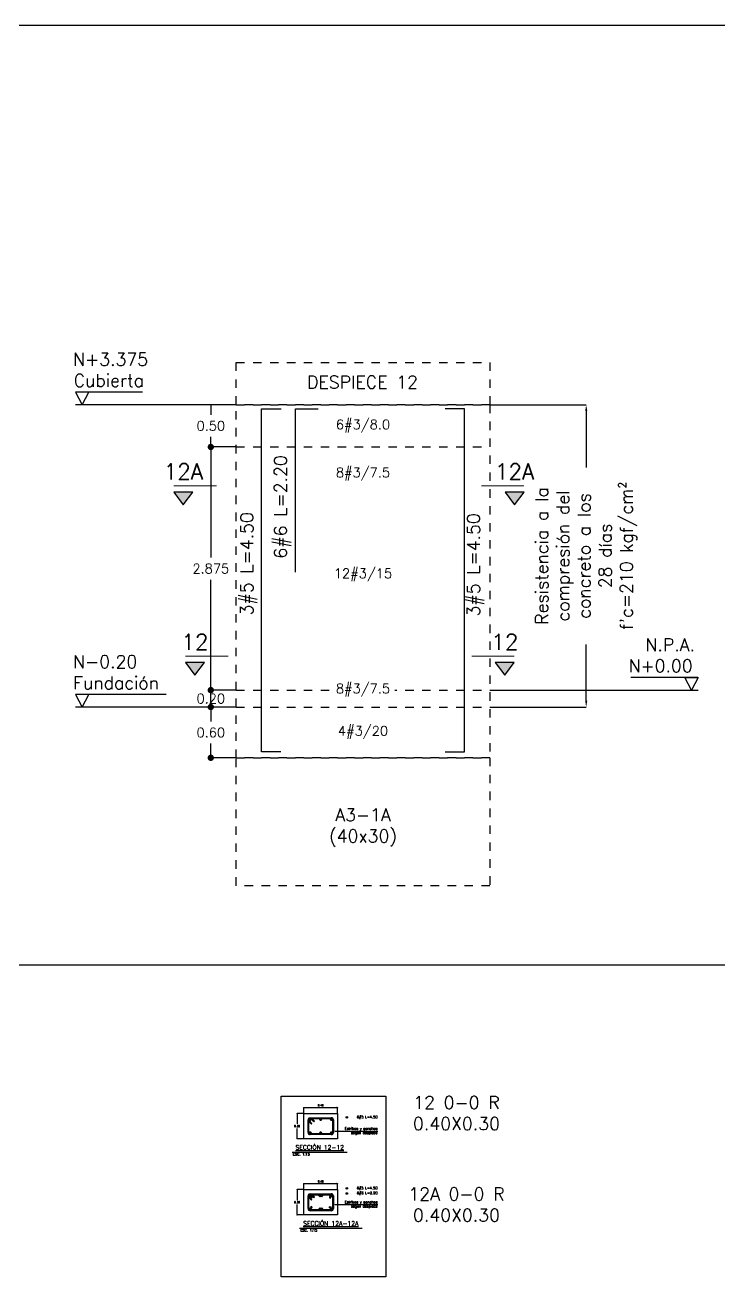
# Model space of a CAD drawing. Header units: millimetres. Extents: x -103 to 209, y -46 to 105.
# Drawn here: x 118.9 to 127.11, y -30.94 to -16.13 of the extents above; entities that cross this region are included whole.
import ezdxf
from ezdxf import colors
from ezdxf.entities.mleader import LeaderData, LeaderLine
from ezdxf.enums import TextEntityAlignment as Align
from ezdxf.math import Vec2, Vec3

# ---------------------------------------------------------------- set-up
doc = ezdxf.new("R2010")
doc.units = ezdxf.units.MM
doc.header["$LTSCALE"] = 0.01
doc.header["$PDMODE"] = 3
doc.linetypes.add('DASHED2', pattern=[0.375, 0.25, -0.125])
for name, color, linetype in [('FC_BORDE COLUMNA', 6, 'DASHED2'), ('FC_BORDES', 4, 'Continuous'), ('FC_COTAS', 1, 'Continuous'), ('FC_COTAS @ 15', 1, 'Continuous'), ('FC_COTAS @ 75', 1, 'Continuous'), ('FC_ESTRIBOS', 3, 'Continuous'), ('FC_PROYECCION', 6, 'DASHED2'), ('FC_R-100', 12, 'Continuous'), ('FC_R-140', 2, 'Continuous'), ('FC_R-200', 5, 'Continuous'), ('FC_R-60 @ 75', 11, 'Continuous'), ('FC_R-80', 11, 'Continuous'), ('FC_R-80 @ 15', 11, 'Continuous'), ('FC_REFUERZO', 5, 'Continuous'), ('FC_REFUERZO 2', 1, 'Continuous')]:
    doc.layers.add(name, color=color, linetype=linetype)
for name, color, linetype, plot in [('FC_CAJON COLUMNAS', 230, 'Continuous', False), ('FC_HOJA', 230, 'Continuous', False), ('FC_TEXTO NO IMPRIMIR @ 75', 252, 'Continuous', False)]:
    doc.layers.add(name, color=color, linetype=linetype, plot=plot)
doc.styles.add('FC_TEXT', font='romans.shx', dxfattribs={"height": 0.002})
doc.styles.add('FC_TEXT1', font='romans.shx')
doc.styles.add('REG', font='ROMANS')
doc.styles.add('ROMANS', font='romans.shx', dxfattribs={"height": 0.1})
doc.dimstyles.new('FC_COTAS', dxfattribs={"dimtxt": 0.0015, "dimasz": 0.001, "dimexe": 0, "dimexo": 0, "dimgap": 0.001, "dimtad": 1, "dimtih": 1, "dimtoh": 1, "dimzin": 0, "dimdsep": 46, "dimtxsty": 'FC_TEXT1', "dimblk": 'DOT', "dimcen": 0.09, "dimclrd": 256, "dimclre": 256, "dimclrt": 256, "dimadec": 0, "dimazin": 0, "dimtfac": 1, "dimtix": 1, "dimtmove": 2, "dimatfit": 3, "dimfxl": 1.002, "dimtolj": 1, "dimtzin": 0, "dimlwd": -1, "dimarcsym": 0})

# ---------------------------------------------------------------- blocks, each defined once
blk = doc.blocks.new('_Dot')
at = {"color": 0, "linetype": 'ByBlock', "lineweight": -2}
blk.add_line((-0.5, 0), (-1, 0), dxfattribs=at)
at = {"color": 0, "linetype": 'ByBlock', "const_width": 0.5}
blk.add_lwpolyline([(-0.25, 0, 1), (0.25, 0, 1)], format="xyb", close=True, dxfattribs=at)
blk = doc.blocks.new('*D198')
at = {"layer": 'Defpoints', "color": 0, "ltscale": 0.9, "transparency": 16777216}
for p in [(121.096, -21.122), (121.396, -21.122), (121.396, -23.997)]:
    blk.add_point(p, dxfattribs=at)
at = {"layer": 'FC_COTAS', "lineweight": -2, "ltscale": 0.9, "transparency": 16777216}
for p, q in [((121.396, -21.122), (121.096, -21.122)), ((121.396, -23.997), (121.096, -23.997))]:
    blk.add_line(p, q, dxfattribs=at)
at = {"layer": 'FC_COTAS', "ltscale": 0.9, "transparency": 16777216}
for p, q in [((121.096, -21.197), (121.096, -22.428)), ((121.096, -23.922), (121.096, -22.691))]:
    blk.add_line(p, q, dxfattribs=at)
at = {"layer": 'FC_COTAS', "ltscale": 0.9, "transparency": 16777216, "xscale": 0.075, "yscale": 0.075, "zscale": 0.075}
for p, rotation in [((121.096, -21.122), 90), ((121.096, -23.997), 270)]:
    blk.add_blockref('_Dot', p, dxfattribs=dict(at, rotation=rotation))
at = {"layer": 'FC_COTAS', "ltscale": 0.9, "transparency": 16777216, "insert": (121.096, -22.56), "char_height": 0.1125, "attachment_point": 5, "style": 'FC_TEXT1'}
blk.add_mtext('\\A1;2.875', dxfattribs=at)
blk = doc.blocks.new('*D199')
at = {"layer": 'Defpoints', "color": 0, "ltscale": 0.9, "transparency": 16777216}
for p in [(121.096, -20.622), (121.396, -20.622), (121.396, -21.122)]:
    blk.add_point(p, dxfattribs=at)
at = {"layer": 'FC_COTAS', "lineweight": -2, "ltscale": 0.9, "transparency": 16777216}
for p, q in [((121.396, -20.622), (121.096, -20.622)), ((121.396, -21.122), (121.096, -21.122))]:
    blk.add_line(p, q, dxfattribs=at)
at = {"layer": 'FC_COTAS', "ltscale": 0.9, "transparency": 16777216}
for p, q in [((121.096, -20.622), (121.096, -20.741)), ((121.096, -21.122), (121.096, -21.003))]:
    blk.add_line(p, q, dxfattribs=at)
at = {"layer": 'FC_COTAS', "ltscale": 0.9, "transparency": 16777216, "insert": (121.096, -20.872), "char_height": 0.1125, "attachment_point": 5, "style": 'FC_TEXT1'}
blk.add_mtext('\\A1;0.50', dxfattribs=at)
blk = doc.blocks.new('*D200')
at = {"layer": 'Defpoints', "color": 0, "ltscale": 0.9, "transparency": 16777216}
for p in [(121.396, -24.197), (121.096, -24.797), (121.396, -24.797)]:
    blk.add_point(p, dxfattribs=at)
at = {"layer": 'FC_COTAS', "lineweight": -2, "ltscale": 0.9, "transparency": 16777216}
for p, q in [((121.396, -24.197), (121.096, -24.197)), ((121.396, -24.797), (121.096, -24.797))]:
    blk.add_line(p, q, dxfattribs=at)
at = {"layer": 'FC_COTAS', "ltscale": 0.9, "transparency": 16777216}
for p, q in [((121.096, -24.272), (121.096, -24.366)), ((121.096, -24.722), (121.096, -24.629))]:
    blk.add_line(p, q, dxfattribs=at)
at = {"layer": 'FC_COTAS', "ltscale": 0.9, "transparency": 16777216, "xscale": 0.075, "yscale": 0.075, "zscale": 0.075}
for p, rotation in [((121.096, -24.197), 90), ((121.096, -24.797), 270)]:
    blk.add_blockref('_Dot', p, dxfattribs=dict(at, rotation=rotation))
at = {"layer": 'FC_COTAS', "ltscale": 0.9, "transparency": 16777216, "insert": (121.096, -24.497), "char_height": 0.1125, "attachment_point": 5, "style": 'FC_TEXT1'}
blk.add_mtext('\\A1;0.60', dxfattribs=at)
blk = doc.blocks.new('*U26')
at = {"ltscale": 0.9, "const_width": 0.0002}
blk.add_lwpolyline([(-0.01473, 0.002), (-0.02533, 0.002)], dxfattribs=at)
at = {"ltscale": 0.9}
blk.add_lwpolyline([(-0.02429, 0), (-0.02325, 0.002), (-0.02533, 0.002)], close=True, dxfattribs=at)
blk.add_lwpolyline([(0, 0), (-0.02533, 0)], dxfattribs=at)
at = {"layer": 'FC_R-80', "lineweight": 25, "style": 'FC_TEXT1'}
blk.add_attdef('N+00.00_001', (-0.02571, 0.00282), '', height=0.002, dxfattribs=at)
blk = doc.blocks.new('*U27')
at = {"ltscale": 0.9, "const_width": 0.0002}
blk.add_lwpolyline([(-0.01103, 0.002), (-0.02533, 0.002)], dxfattribs=at)
at = {"ltscale": 0.9}
blk.add_lwpolyline([(-0.02429, 0), (-0.02325, 0.002), (-0.02533, 0.002)], close=True, dxfattribs=at)
blk.add_lwpolyline([(0, 0), (-0.02533, 0)], dxfattribs=at)
at = {"layer": 'FC_R-80', "lineweight": 25, "style": 'FC_TEXT1'}
blk.add_attdef('N+00.00_001', (-0.02571, 0.00282), '', height=0.002, dxfattribs=at)
blk = doc.blocks.new('*D201')
at = {"layer": 'Defpoints', "color": 0, "ltscale": 0.6, "transparency": 16777216}
for p in [(124.396, -20.622), (125.536, -20.622), (124.396, -24.197)]:
    blk.add_point(p, dxfattribs=at)
at = {"layer": 'FC_COTAS', "lineweight": -2, "ltscale": 0.6, "transparency": 16777216}
for p, q in [((124.396, -20.622), (125.536, -20.622)), ((124.396, -24.197), (125.536, -24.197))]:
    blk.add_line(p, q, dxfattribs=at)
at = {"layer": 'FC_COTAS', "ltscale": 0.6, "transparency": 16777216}
for p, q in [((125.536, -20.697), (125.536, -21.363)), ((125.536, -24.122), (125.536, -23.456))]:
    blk.add_line(p, q, dxfattribs=at)
for points in [[(125.524, -20.697), (125.549, -20.697), (125.536, -20.622)], [(125.524, -24.122), (125.549, -24.122), (125.536, -24.197)]]:
    blk.add_solid(points, dxfattribs=at)
at = {"layer": 'FC_COTAS', "ltscale": 0.6, "transparency": 16777216, "insert": (125.536, -22.41), "char_height": 0.1125, "width": 1.94398, "attachment_point": 5, "rotation": 90, "style": 'FC_TEXT1'}
blk.add_mtext("\\A1;{\\H1.33333x;\\C11;Resistencia a la compresión del concreto a los 28 días\\Pf'c=210 kgf/cm²\\C256; }", dxfattribs=at)
blk = doc.blocks.new('*U22')
h = blk.add_hatch(color=256)
h.dxf.hatch_style = 1
h.paths.add_polyline_path([(-0.02307, -0.0055), (-0.02607, -0.0055), (-0.02457, -0.0075)])
h.paths.add_polyline_path([(0.0258, -0.0055), (0.0228, -0.0055), (0.0243, -0.0075)])
at = {"const_width": 0.00015}
for points in [[(-0.02607, -0.0045), (-0.01932, -0.0045)], [(0.0258, -0.0045), (0.01906, -0.0045)]]:
    blk.add_lwpolyline(points, dxfattribs=at)
for points in [[(-0.02307, -0.0055), (-0.02607, -0.0055), (-0.02457, -0.0075)], [(0.0258, -0.0055), (0.0228, -0.0055), (0.0243, -0.0075)]]:
    blk.add_lwpolyline(points, close=True)
at = {"layer": 'FC_R-140', "style": 'FC_TEXT1'}
for tag, p in [('X', (-0.02457, -0.00225)), ("X'", (0.0243, -0.00225))]:
    blk.add_attdef(tag, text='', height=0.0025, dxfattribs=at).set_placement(p, align=Align.MIDDLE_CENTER)
blk = doc.blocks.new('*D202')
at = {"layer": 'Defpoints', "color": 0, "ltscale": 0.9, "transparency": 16777216}
for p in [(121.096, -23.997), (121.396, -23.997), (121.396, -24.197)]:
    blk.add_point(p, dxfattribs=at)
at = {"layer": 'FC_COTAS', "lineweight": -2, "ltscale": 0.9, "transparency": 16777216}
for p, q in [((121.396, -23.997), (121.096, -23.997)), ((121.396, -24.197), (121.096, -24.197))]:
    blk.add_line(p, q, dxfattribs=at)
at = {"layer": 'FC_COTAS', "ltscale": 0.9, "transparency": 16777216}
blk.add_line((121.096, -24.197), (121.096, -23.997), dxfattribs=at)
at = {"layer": 'FC_COTAS', "ltscale": 0.9, "transparency": 16777216, "insert": (121.096, -24.097), "char_height": 0.1125, "attachment_point": 5, "style": 'FC_TEXT1'}
blk.add_mtext('\\A1;0.20', dxfattribs=at)
blk = doc.blocks.new('*U28')
at = {"ltscale": 0.9, "const_width": 0.0002}
blk.add_lwpolyline([(0.02219, 0.002), (0.03283, 0.002)], dxfattribs=at)
at = {"ltscale": 0.9}
blk.add_lwpolyline([(0.03179, 0), (0.03075, 0.002), (0.03283, 0.002)], close=True, dxfattribs=at)
blk.add_lwpolyline([(0, 0), (0.03283, 0)], dxfattribs=at)
at = {"layer": 'FC_R-80', "lineweight": 25, "style": 'FC_TEXT1'}
blk.add_attdef('N+00.00_001', (0.01997, 0.00282), '', height=0.002, dxfattribs=at)
blk = doc.blocks.new('*U133')
h = blk.add_hatch(color=256)
h.dxf.hatch_style = 1
h.paths.add_polyline_path([(-0.0249, -0.0055), (-0.0279, -0.0055), (-0.0264, -0.0075)])
h.paths.add_polyline_path([(0.02734, -0.0055), (0.02434, -0.0055), (0.02584, -0.0075)])
at = {"const_width": 0.00015}
for points in [[(-0.0279, -0.0045), (-0.02115, -0.0045)], [(0.02734, -0.0045), (0.02059, -0.0045)]]:
    blk.add_lwpolyline(points, dxfattribs=at)
for points in [[(-0.0249, -0.0055), (-0.0279, -0.0055), (-0.0264, -0.0075)], [(0.02734, -0.0055), (0.02434, -0.0055), (0.02584, -0.0075)]]:
    blk.add_lwpolyline(points, close=True)
at = {"layer": 'FC_R-140', "style": 'FC_TEXT1'}
for tag, p in [('X', (-0.0264, -0.00225)), ("X'", (0.02584, -0.00225))]:
    blk.add_attdef(tag, text='', height=0.0025, dxfattribs=at).set_placement(p, align=Align.MIDDLE_CENTER)
blk = doc.blocks.new('*U121')
at = {"layer": 'FC_ESTRIBOS'}
for p, q in [((-0.125, 0), (0.125, 0)), ((-0.15, -0.175), (-0.15, -0.025)), ((0.15, -0.025), (0.15, -0.175)), ((0.125, -0.2), (-0.125, -0.2))]:
    blk.add_line(p, q, dxfattribs=at)
blk.add_lwpolyline([(-0.138, -0.034, -0.595586), (-0.125, -0.01), (0.125, -0.01, -0.414214), (0.14, -0.025), (0.14, -0.175, -0.414214), (0.125, -0.19), (-0.125, -0.19, -0.414214), (-0.14, -0.175), (-0.14, -0.045)], format="xyb", dxfattribs=at)
for points in [[(-0.14, -0.045), (-0.111, -0.076), (-0.104, -0.069), (-0.138, -0.034)], [(-0.118, -0.01), (-0.082, -0.047), (-0.075, -0.04), (-0.105, -0.01)]]:
    blk.add_lwpolyline(points, dxfattribs=at)
for centre, start, end in [((0.125, -0.025), 360, 90), ((-0.125, -0.025), 90, 231.6004), ((-0.125, -0.175), 180, 270), ((0.125, -0.175), 270, 360)]:
    blk.add_arc(centre, 0.0253, start, end, dxfattribs=at)
blk = doc.blocks.new('*U15')
h = blk.add_hatch(color=256)
h.dxf.hatch_style = 1
edge = h.paths.add_edge_path()
edge.add_arc((0, 0), 0.0119, 0, 360, ccw=False)
blk.add_circle((0, 0), 0.0119)
blk = doc.blocks.new('*U144')
at = {"layer": 'FC_R-200', "color": 4, "ltscale": 1.5}
blk.add_lwpolyline([(-0.02171, 0), (0.02171, 0)], dxfattribs=at)
at = {"layer": 'FC_R-200', "ltscale": 1.5, "style": 'FC_TEXT1'}
blk.add_attdef('%%UTÍTULO', text='', height=0.0035, dxfattribs=at).set_placement((0, 0.00366), align=Align.MIDDLE_CENTER)
at = {"layer": 'FC_R-80', "ltscale": 1.5, "style": 'FC_TEXT1'}
blk.add_attdef('ESCALA', text='', height=0.002, dxfattribs=at).set_placement((-0.02119, -0.0017), align=Align.MIDDLE_LEFT)
blk = doc.blocks.new('*D203')
at = {"layer": 'Defpoints', "color": 0, "ltscale": 0.6, "transparency": 16777216}
for p in [(122.196, -29.002), (122.596, -28.932), (122.596, -29.002)]:
    blk.add_point(p, dxfattribs=at)
at = {"layer": 'FC_COTAS', "lineweight": -2, "ltscale": 0.6, "transparency": 16777216}
for p, q in [((122.196, -29.002), (122.196, -28.932)), ((122.596, -29.002), (122.596, -28.932))]:
    blk.add_line(p, q, dxfattribs=at)
at = {"layer": 'FC_COTAS', "ltscale": 0.6, "transparency": 16777216}
blk.add_line((122.211, -28.932), (122.581, -28.932), dxfattribs=at)
at = {"layer": 'FC_COTAS', "ltscale": 0.6, "transparency": 16777216, "xscale": 0.015, "yscale": 0.015, "zscale": 0.015, "rotation": 180}
blk.add_blockref('_Dot', (122.196, -28.932), dxfattribs=at)
at = {"layer": 'FC_COTAS', "ltscale": 0.6, "transparency": 16777216, "xscale": 0.015, "yscale": 0.015, "zscale": 0.015}
blk.add_blockref('_Dot', (122.596, -28.932), dxfattribs=at)
at = {"layer": 'FC_COTAS', "ltscale": 0.6, "transparency": 16777216, "insert": (122.396, -28.906), "char_height": 0.0225, "attachment_point": 5, "style": 'FC_TEXT1'}
blk.add_mtext('\\A1;0.40', dxfattribs=at)
blk = doc.blocks.new('*D204')
at = {"layer": 'Defpoints', "color": 0, "ltscale": 0.6, "transparency": 16777216}
for p in [(122.196, -29.002), (122.116, -29.302), (122.196, -29.302)]:
    blk.add_point(p, dxfattribs=at)
at = {"layer": 'FC_COTAS', "lineweight": -2, "ltscale": 0.6, "transparency": 16777216}
for p, q in [((122.196, -29.002), (122.116, -29.002)), ((122.196, -29.302), (122.116, -29.302))]:
    blk.add_line(p, q, dxfattribs=at)
at = {"layer": 'FC_COTAS', "ltscale": 0.6, "transparency": 16777216}
for p, q in [((122.116, -29.017), (122.116, -29.126)), ((122.116, -29.287), (122.116, -29.179))]:
    blk.add_line(p, q, dxfattribs=at)
at = {"layer": 'FC_COTAS', "ltscale": 0.6, "transparency": 16777216, "xscale": 0.015, "yscale": 0.015, "zscale": 0.015}
for p, rotation in [((122.116, -29.002), 90), ((122.116, -29.302), 270)]:
    blk.add_blockref('_Dot', p, dxfattribs=dict(at, rotation=rotation))
at = {"layer": 'FC_COTAS', "ltscale": 0.6, "transparency": 16777216, "insert": (122.116, -29.152), "char_height": 0.0225, "attachment_point": 5, "style": 'FC_TEXT1'}
blk.add_mtext('\\A1;0.30', dxfattribs=at)
blk = doc.blocks.new('*U145')
at = {"layer": 'FC_R-200', "color": 4, "ltscale": 1.5}
blk.add_lwpolyline([(-0.02461, 0), (0.02461, 0)], dxfattribs=at)
at = {"layer": 'FC_R-200', "ltscale": 1.5, "style": 'FC_TEXT1'}
blk.add_attdef('%%UTÍTULO', text='', height=0.0035, dxfattribs=at).set_placement((0, 0.00366), align=Align.MIDDLE_CENTER)
at = {"layer": 'FC_R-80', "ltscale": 1.5, "style": 'FC_TEXT1'}
blk.add_attdef('ESCALA', text='', height=0.002, dxfattribs=at).set_placement((-0.02409, -0.0017), align=Align.MIDDLE_LEFT)
blk = doc.blocks.new('*D205')
at = {"layer": 'Defpoints', "color": 0, "ltscale": 0.6, "transparency": 16777216}
for p in [(122.596, -29.832), (122.196, -29.902), (122.596, -29.902)]:
    blk.add_point(p, dxfattribs=at)
at = {"layer": 'FC_COTAS', "lineweight": -2, "ltscale": 0.6, "transparency": 16777216}
for p, q in [((122.196, -29.902), (122.196, -29.832)), ((122.596, -29.902), (122.596, -29.832))]:
    blk.add_line(p, q, dxfattribs=at)
at = {"layer": 'FC_COTAS', "ltscale": 0.6, "transparency": 16777216}
blk.add_line((122.211, -29.832), (122.581, -29.832), dxfattribs=at)
at = {"layer": 'FC_COTAS', "ltscale": 0.6, "transparency": 16777216, "xscale": 0.015, "yscale": 0.015, "zscale": 0.015, "rotation": 180}
blk.add_blockref('_Dot', (122.196, -29.832), dxfattribs=at)
at = {"layer": 'FC_COTAS', "ltscale": 0.6, "transparency": 16777216, "xscale": 0.015, "yscale": 0.015, "zscale": 0.015}
blk.add_blockref('_Dot', (122.596, -29.832), dxfattribs=at)
at = {"layer": 'FC_COTAS', "ltscale": 0.6, "transparency": 16777216, "insert": (122.396, -29.806), "char_height": 0.0225, "attachment_point": 5, "style": 'FC_TEXT1'}
blk.add_mtext('\\A1;0.40', dxfattribs=at)
blk = doc.blocks.new('*D206')
at = {"layer": 'Defpoints', "color": 0, "ltscale": 0.6, "transparency": 16777216}
for p in [(122.196, -29.902), (122.116, -30.202), (122.196, -30.202)]:
    blk.add_point(p, dxfattribs=at)
at = {"layer": 'FC_COTAS', "lineweight": -2, "ltscale": 0.6, "transparency": 16777216}
for p, q in [((122.196, -29.902), (122.116, -29.902)), ((122.196, -30.202), (122.116, -30.202))]:
    blk.add_line(p, q, dxfattribs=at)
at = {"layer": 'FC_COTAS', "ltscale": 0.6, "transparency": 16777216}
for p, q in [((122.116, -29.917), (122.116, -30.026)), ((122.116, -30.187), (122.116, -30.079))]:
    blk.add_line(p, q, dxfattribs=at)
at = {"layer": 'FC_COTAS', "ltscale": 0.6, "transparency": 16777216, "xscale": 0.015, "yscale": 0.015, "zscale": 0.015}
for p, rotation in [((122.116, -29.902), 90), ((122.116, -30.202), 270)]:
    blk.add_blockref('_Dot', p, dxfattribs=dict(at, rotation=rotation))
at = {"layer": 'FC_COTAS', "ltscale": 0.6, "transparency": 16777216, "insert": (122.116, -30.052), "char_height": 0.0225, "attachment_point": 5, "style": 'FC_TEXT1'}
blk.add_mtext('\\A1;0.30', dxfattribs=at)
blk = doc.blocks.new('*U18')
blk.add_circle((0, 0), 0.0119)

msp = doc.modelspace()

# ---------------------------------------------------------------- linework, layer by layer
at = {"layer": 'FC_BORDE COLUMNA', "ltscale": 0.6}
msp.add_lwpolyline([(121.3964, -20.6222), (124.3964, -20.6222), (124.3964, -24.7973), (121.3964, -24.7973)], close=True, dxfattribs=at)
at = {"layer": 'FC_BORDES', "color": 4, "ltscale": 0.6}
for points in [[(122.1964, -29.0024), (122.5964, -29.0024), (122.5964, -29.3024), (122.1964, -29.3024)], [(122.1964, -29.9024), (122.5964, -29.9024), (122.5964, -30.2024), (122.1964, -30.2024)]]:
    msp.add_lwpolyline(points, close=True, dxfattribs=at)
at = {"layer": 'FC_CAJON COLUMNAS', "ltscale": 0.6}
msp.add_lwpolyline([(20.0656, -16.1332), (149.3997, -16.1332), (149.3997, -27.2482), (20.0656, -27.2482)], close=True, dxfattribs=at)
at = {"layer": 'FC_HOJA', "ltscale": 0.6}
msp.add_lwpolyline([(121.9291, -28.7973), (123.1651, -28.7973), (123.1651, -30.9354), (121.9291, -30.9354)], close=True, dxfattribs=at)
at = {"layer": 'FC_PROYECCION', "ltscale": 0.6}
for p, q in [((121.3964, -21.1222), (124.3963, -21.1222)), ((121.3964, -23.9972), (124.3963, -23.9972)), ((121.3964, -24.1972), (124.3963, -24.1972))]:
    msp.add_line(p, q, dxfattribs=at)
for points in [[(121.3964, -20.1222), (124.3964, -20.1222), (124.3964, -20.6222), (121.3964, -20.6222)], [(121.3964, -24.7973), (124.3964, -24.7973), (124.3964, -26.309), (121.3964, -26.309)]]:
    msp.add_lwpolyline(points, close=True, dxfattribs=at)
at = {"layer": 'FC_REFUERZO', "ltscale": 0.6}
for points in [[(121.9263, -24.7273), (121.6963, -24.7273), (121.6964, -20.6722), (121.9264, -20.6722)], [(122.0964, -22.6026), (122.0964, -20.6726), (122.3664, -20.6726)], [(123.8664, -24.7273), (124.0964, -24.7273), (124.0963, -20.6722), (123.8663, -20.6722)]]:
    msp.add_lwpolyline(points, dxfattribs=at)

# ---------------------------------------------------------------- block references
at = {"layer": 'FC_COTAS'}
ref = msp.add_blockref('*U26', (121.3964, -20.6222), dxfattribs=dict(at, xscale=75, yscale=75, zscale=75))
ref.add_attrib('N+00.00_001', 'N+3.375', (119.4678, -20.1607), dxfattribs={"layer": 'FC_R-80', "lineweight": 25, "height": 0.15, "style": 'FC_TEXT1'})
ref.add_attrib('N+00.00_002', 'Cubierta', (119.4749, -20.4107), dxfattribs={"layer": 'FC_R-80', "lineweight": 25, "height": 0.15, "style": 'FC_TEXT1'})
at = {"layer": 'FC_COTAS', "xscale": 75, "yscale": 75, "zscale": 75}
for name, p, values in [('*U133', (122.7511, -21.2441), {"X'": '12A', 'X': '12A'}), ('*U22', (122.7511, -23.2593), {"X'": '12', 'X': '12'})]:
    msp.add_blockref(name, p, dxfattribs=at).add_auto_attribs(values)
at = {"layer": 'FC_COTAS'}
ref = msp.add_blockref('*U28', (124.3964, -23.9972), dxfattribs=dict(at, xscale=75, yscale=75, zscale=75))
ref.add_attrib('N+00.00_001', 'N.P.A.', (126.2372, -23.5357), dxfattribs={"layer": 'FC_R-80', "lineweight": 25, "height": 0.15, "style": 'FC_TEXT1'})
ref.add_attrib('N+00.00_002', 'N+0.00', (126.0372, -23.7857), dxfattribs={"layer": 'FC_R-80', "lineweight": 25, "height": 0.15, "style": 'FC_TEXT1'})
ref = msp.add_blockref('*U27', (121.3964, -24.1972), dxfattribs=dict(at, xscale=75, yscale=75, zscale=75))
ref.add_attrib('N+00.00_001', 'N-0.20', (119.4678, -23.7357), dxfattribs={"layer": 'FC_R-80', "lineweight": 25, "height": 0.15, "style": 'FC_TEXT1'})
ref.add_attrib('N+00.00_002', 'Fundación', (119.4678, -23.9857), dxfattribs={"layer": 'FC_R-80', "lineweight": 25, "height": 0.15, "style": 'FC_TEXT1'})
at = {"layer": 'FC_ESTRIBOS'}
for p in [(122.3964, -29.0524), (122.3964, -29.9524)]:
    msp.add_blockref('*U121', p, dxfattribs=at)
at = {"layer": 'FC_R-200', "xscale": 15, "yscale": 15, "zscale": 15}
for name, p, values in [('*U144', (122.3844, -29.458), {'%%UTÍTULO': '%%USECCIÓN 12-12', 'ESCALA': 'ESC. 1:15'}), ('*U145', (122.5153, -30.358), {'%%UTÍTULO': '%%USECCIÓN 12A-12A', 'ESCALA': 'ESC. 1:15'})]:
    msp.add_blockref(name, p, dxfattribs=at).add_auto_attribs(values)
at = {"layer": 'FC_REFUERZO 2', "ltscale": 0.9, "yscale": 0.8, "zscale": 0.8}
for name, p, xscale in [('*U15', (122.2717, -29.0777), 0.8), ('*U15', (122.3964, -29.0777), 0.8), ('*U15', (122.521, -29.0777), 0.8), ('*U15', (122.7051, -29.0484), 0.8), ('*U15', (122.2717, -29.227), 0.8), ('*U15', (122.3964, -29.227), 0.8), ('*U15', (122.521, -29.227), 0.8), ('*U15', (122.7051, -29.8884), 0.8), ('*U15', (122.2717, -29.9777), 0.8), ('*U18', (122.285, -29.9925), 0.8), ('*U15', (122.3868, -29.9777), 0.8), ('*U18', (122.4082, -29.9777), 0.8), ('*U18', (122.5077, -29.9925), -0.8), ('*U15', (122.521, -29.9777), 0.8), ('*U18', (122.7051, -29.9484), 0.8), ('*U15', (122.2717, -30.127), 0.8), ('*U15', (122.3868, -30.127), 0.8), ('*U18', (122.4082, -30.127), 0.8), ('*U15', (122.521, -30.127), 0.8)]:
    msp.add_blockref(name, p, dxfattribs=dict(at, xscale=xscale))
at = {"layer": 'FC_REFUERZO 2', "ltscale": 0.9, "yscale": 0.8, "zscale": 0.8, "rotation": 180}
for p, xscale in [((122.285, -30.1123), -0.8), ((122.5077, -30.1123), 0.8)]:
    msp.add_blockref('*U18', p, dxfattribs=dict(at, xscale=xscale))

# ---------------------------------------------------------------- texts
at = {"layer": 'FC_R-100', "char_height": 0.15, "attachment_point": 5, "style": 'REG'}
for s, insert, width in [('DESPIECE 12', (122.8903, -20.3551), 1.581971), ('A3-1A \\P(40x30)', (122.8963, -25.6217), 0.865786)]:
    msp.add_mtext(s, dxfattribs=dict(at, insert=insert, width=width))
at = {"layer": 'FC_R-80', "lineweight": 25, "char_height": 0.15, "attachment_point": 5, "rotation": 90, "style": 'ROMANS'}
for s, insert, width in [('6#6 L=2.20', (121.9464, -21.8309), 2.035085), ('3#5 L=4.50', (121.5464, -22.5031), 2.035085), ('3#5 L=4.50', (124.2291, -22.5157), 2.066616)]:
    msp.add_mtext(s, dxfattribs=dict(at, insert=insert, width=width))
at = {"layer": 'FC_R-80 @ 15', "char_height": 0.03, "attachment_point": 6, "style": 'FC_TEXT'}
for s, insert, width in [('6#5 L=4.50', (123.0673, -29.0484), 0.274586), ('Estribos y ganchos según despiece', (123.0673, -29.2102), 0.460185), ('6#5 L=4.50', (123.0673, -29.8884), 0.274586), ('Estribos y ganchos según despiece', (123.0673, -30.0799), 0.460185), ('6#6 L=2.20', (123.0673, -29.9484), 0.274586)]:
    msp.add_mtext(s, dxfattribs=dict(at, insert=insert, width=width))
at = {"layer": 'FC_TEXTO NO IMPRIMIR @ 75', "char_height": 0.15, "width": 1.408643, "attachment_point": 2, "style": 'FC_TEXT'}
for s, insert in [('12 0-0 R\\P0.40X0.30', (124.0018, -28.7973)), ('12A 0-0 R\\P0.40X0.30', (124.0018, -29.8795))]:
    msp.add_mtext(s, dxfattribs=dict(at, insert=insert))

# ---------------------------------------------------------------- dimensions: what is measured, and where the dimension line sits
at = {"layer": 'FC_COTAS @ 15', "ltscale": 0.6}
for base, p1, p2, picture, middle in [((122.1161, -29.3024), (122.1964, -29.0024), (122.1964, -29.3024), '*D204', (122.1161, -29.1524)), ((122.1161, -30.2024), (122.1964, -29.9024), (122.1964, -30.2024), '*D206', (122.1161, -30.0524))]:
    dim = msp.add_linear_dim(base=base, p1=p1, p2=p2, angle=90, dimstyle='FC_COTAS', override={"dimscale": 15, "dimtix": 1, "dimtofl": 1, "dimtmove": 2, "dimatfit": 3}, dxfattribs=at)
    dim.commit()
    dim.dimension.update_dxf_attribs({"geometry": picture, "text_midpoint": middle})
for base, p1, p2, picture, middle in [((122.5964, -28.9323), (122.1964, -29.0024), (122.5964, -29.0024), '*D203', (122.3964, -28.9061)), ((122.5964, -29.8323), (122.1964, -29.9024), (122.5964, -29.9024), '*D205', (122.3964, -29.8061))]:
    dim = msp.add_linear_dim(base=base, p1=p1, p2=p2, dimstyle='FC_COTAS', override={"dimscale": 15, "dimtix": 1, "dimtofl": 1, "dimtmove": 2, "dimatfit": 3}, dxfattribs=at)
    dim.commit()
    dim.dimension.update_dxf_attribs({"geometry": picture, "text_midpoint": middle})
at = {"layer": 'FC_COTAS @ 75', "ltscale": 0.9}
for base, p1, p2, override, picture, middle in [((121.0964, -20.6222), (121.3964, -21.1222), (121.3964, -20.6222), {"dimscale": 75, "dimtix": 1, "dimtofl": 1, "dimtmove": 2, "dimatfit": 3}, '*D199', (121.0964, -20.8722)), ((121.0964, -21.1222), (121.3964, -23.9972), (121.3964, -21.1222), {"dimscale": 75, "dimdec": 3, "dimtix": 1, "dimtofl": 1, "dimtmove": 2, "dimatfit": 3}, '*D198', (121.0964, -22.5597)), ((121.0964, -23.9972), (121.3964, -24.1972), (121.3964, -23.9972), {"dimscale": 75, "dimtix": 1, "dimtofl": 1, "dimtmove": 2, "dimatfit": 3}, '*D202', (121.0964, -24.0972)), ((121.0964, -24.7973), (121.3964, -24.1972), (121.3964, -24.7973), {"dimscale": 75, "dimtix": 1, "dimtofl": 1, "dimtmove": 2, "dimatfit": 3}, '*D200', (121.0964, -24.4973))]:
    dim = msp.add_linear_dim(base=base, p1=p1, p2=p2, angle=90, dimstyle='FC_COTAS', override=override, dxfattribs=at)
    dim.commit()
    dim.dimension.update_dxf_attribs({"geometry": picture, "text_midpoint": middle})
at = {"layer": 'FC_COTAS @ 75', "ltscale": 0.6}
dim = msp.add_linear_dim(base=(125.5363, -20.6222), p1=(124.3963, -24.1972), p2=(124.3963, -20.6222), angle=90, text="{\\H1.33333x;\\C11;Resistencia a la compresión del concreto a los 28 días\\Pf'c=210 kgf/cm²\\C256; }", dimstyle='FC_COTAS', override={"dimscale": 75, "dimsah": 1, "dimtix": 1, "dimtofl": 1, "dimtmove": 2, "dimatfit": 3}, dxfattribs=at)
dim.commit()
dim.dimension.update_dxf_attribs({"geometry": '*D201', "text_midpoint": (125.5363, -22.4097), "text_rotation": 90})

# ---------------------------------------------------------------- leaders
at = {"layer": 'FC_COTAS @ 15', "ltscale": 0.6}
ml = msp.add_multileader_mtext('Standard', dxfattribs=at)
ml.set_content('', color=11, style='FC_TEXT1')
ml.set_leader_properties()
ml.build(insert=Vec2(0, 0))
ml.multileader.update_dxf_attribs({"text_left_attachment_type": 6, "text_right_attachment_type": 6, "dogleg_length": 0.008, "arrow_head_size": 0.03, "scale": 15})
ctx = ml.context
ctx.base_point, ctx.scale, ctx.char_height, ctx.arrow_head_size, ctx.landing_gap_size, ctx.plane_origin = Vec3(123.0571, -29.2102), 15, 0.03, 0.03, 0.015, Vec3(113.4393, -29.9486)
ctx.left_attachment, ctx.right_attachment = 6, 6
notes = []
notes.append((ctx, [(0, (1, 1, 0), (122.6586, -29.2102), (1, 0), 0.3984, [(2, [(122.5368, -29.2102)], 0, [])])]))
ctx.mtext.insert, ctx.mtext.flow_direction = Vec3(123.0721, -29.1802), 5
ml = msp.add_multileader_mtext('Standard', dxfattribs=at)
ml.set_content('', color=11, style='FC_TEXT1')
ml.set_leader_properties()
ml.build(insert=Vec2(0, 0))
ml.multileader.update_dxf_attribs({"text_left_attachment_type": 6, "text_right_attachment_type": 6, "dogleg_length": 0.008, "arrow_head_size": 0.03, "scale": 15})
ctx = ml.context
ctx.base_point, ctx.scale, ctx.char_height, ctx.arrow_head_size, ctx.landing_gap_size, ctx.plane_origin = Vec3(123.0571, -30.0799), 15, 0.03, 0.03, 0.015, Vec3(113.4393, -30.8183)
ctx.left_attachment, ctx.right_attachment = 6, 6
notes.append((ctx, [(0, (1, 1, 0), (122.6586, -30.0799), (1, 0), 0.3984, [(2, [(122.5368, -30.0799)], 0, [])])]))
ctx.mtext.insert, ctx.mtext.flow_direction = Vec3(123.0721, -30.0499), 5
for ctx, leaders in notes:
    for number, flags, end, landing, length, lines in leaders:
        leader = LeaderData()
        leader.index, (leader.has_last_leader_line, leader.has_dogleg_vector, leader.attachment_direction) = number, flags
        leader.last_leader_point, leader.dogleg_vector, leader.dogleg_length = Vec3(end), Vec3(landing), length
        for number, points, colour, breaks in lines:
            line = LeaderLine()
            line.index, line.vertices, line.color, line.breaks = number, Vec3.list(points), colors.encode_raw_color(colour), breaks
            leader.lines.append(line)
        ctx.leaders.append(leader)

# ---------------------------------------------------------------- next in the draw order: texts
at = {"layer": 'FC_R-60 @ 75', "char_height": 0.1125, "width": 0.751125, "attachment_point": 5, "style": 'FC_TEXT', "bg_fill": 3, "box_fill_scale": 1, "bg_fill_color": 256, "bg_fill_transparency": 0}
for s, insert in [('6#3/8.0', (122.8963, -20.8744)), ('8#3/7.5', (122.8963, -21.4425)), ('12#3/15', (122.8963, -22.6351)), ('8#3/7.5', (122.8963, -23.9972)), ('4#3/20', (122.8963, -24.4973))]:
    msp.add_mtext(s, dxfattribs=dict(at, insert=insert))

doc.saveas('drawing.dxf')
